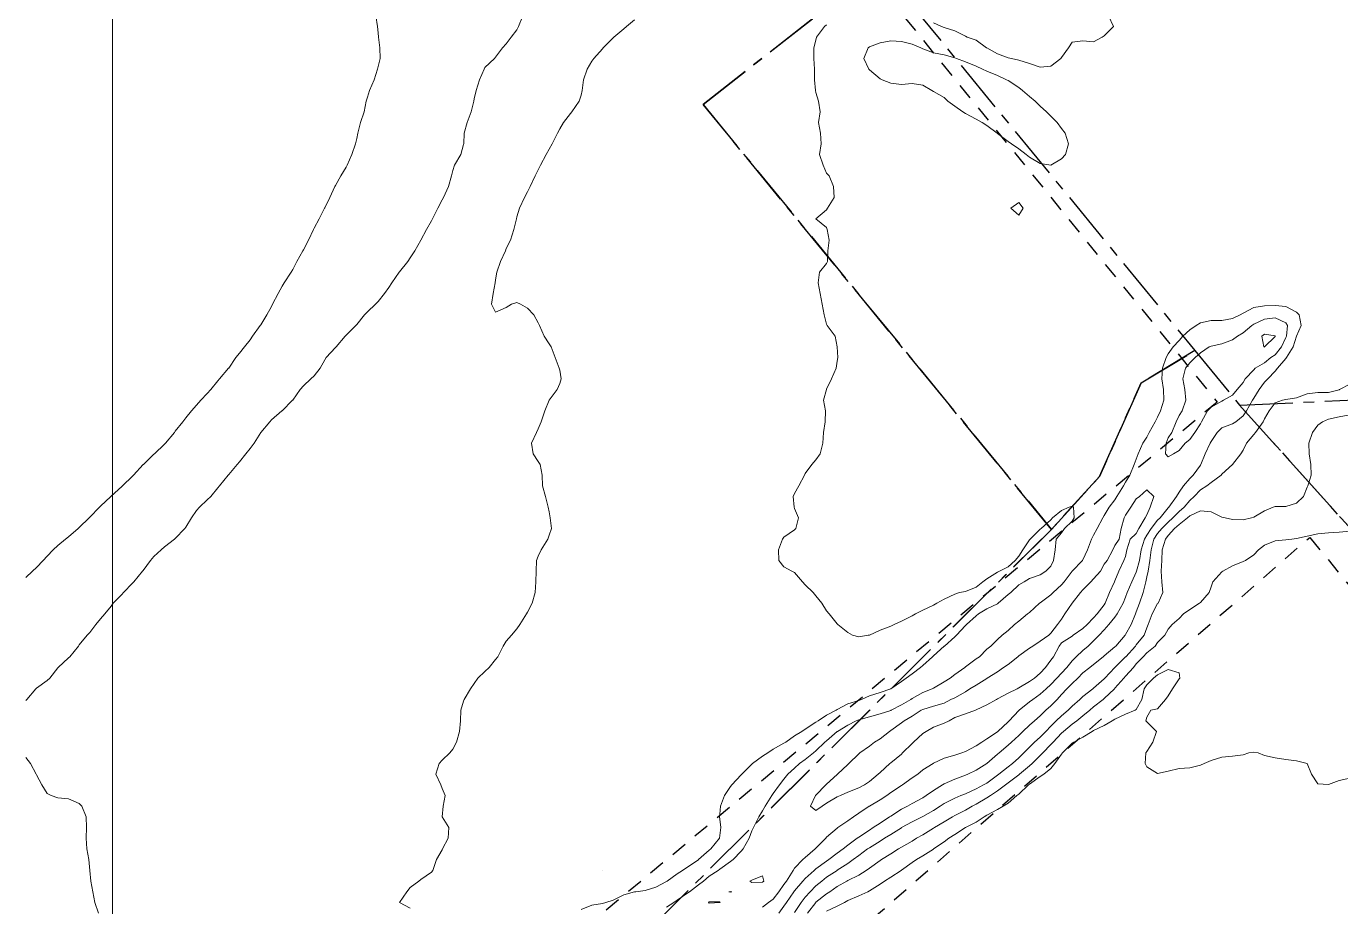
# Model space of a CAD drawing. Header units: centimetres. Extents: x 0 to 642158, y -847 to 649707.
# Drawn here: x 616462.8 to 616524.3, y 620902.5 to 620943.8 of the extents above; entities that cross this region are included whole.
import ezdxf

# ---------------------------------------------------------------- set-up
doc = ezdxf.new("R2010")
doc.units = ezdxf.units.CM
doc.header["$MEASUREMENT"] = 0
doc.linetypes.add('CENTERX2', pattern=[4, 2.5, -0.5, 0.5, -0.5])
doc.linetypes.add('JIS_02_0.7', pattern=[1.35, 0.75, -0.6])
for name, color, linetype, lineweight in [('MEV_grille', 254, 'Continuous', 9), ('WAL_parcellaire agricole', 7, 'JIS_02_0.7', 25), ('WAL_topographie 0.5', 253, 'Continuous', 20)]:
    doc.layers.add(name, color=color, linetype=linetype, lineweight=lineweight)
doc.layers.add('SPW_parcellaire cadastral', color=7, linetype='CENTERX2', lineweight=25, true_color=0xff0542)

# ---------------------------------------------------------------- blocks, each defined once
blk = doc.blocks.new('*U112')
at = {"layer": 'MEV_grille', "transparency": 33554687}
blk.add_lwpolyline([(0, 1825.476), (0, -1825.476)], dxfattribs=at)
blk = doc.blocks.new('*U113')
at = {"layer": 'MEV_grille', "color": 0, "linetype": 'ByBlock', "lineweight": -2, "transparency": 16777216}
blk.add_blockref('*U112', (1100, 0), dxfattribs=at)

msp = doc.modelspace()

# ---------------------------------------------------------------- linework, layer by layer
at = {"layer": 'SPW_parcellaire cadastral'}
for points in [[(616458.694, 621000.568), (616463.931, 620994.483), (616470.58, 620986.06), (616476.315, 620978.815), (616481.017, 620972.962), (616487.197, 620965.438), (616492.788, 620958.759), (616498.264, 620952.334), (616502.738, 620946.566), (616494.462, 620940.098), (616510.776, 620920.208), (616480.649, 620890.269), (616444.846, 620858.824), (616328.319, 620999.221)], [(616504.006, 620945.019), (616517.495, 620928.574), (616514.975, 620927.068), (616513.032, 620922.683), (616510.776, 620920.208), (616494.462, 620940.098), (616502.738, 620946.566), (616504.006, 620945.019)], [(616510.219, 620779.234), (616444.846, 620858.824), (616480.649, 620890.269), (616510.776, 620920.208), (616513.032, 620922.683), (616514.975, 620927.068), (616517.495, 620928.574), (616519.586, 620926.023), (616526.18, 620918.693)], [(616561.036, 620920.5), (616552.799, 620920.063), (616526.18, 620918.693), (616519.586, 620926.023), (616560.62, 620927.876), (616560.685, 620926.725), (616561.036, 620920.5)]]:
    msp.add_lwpolyline(points, dxfattribs=at)
at = {"layer": 'WAL_parcellaire agricole'}
for points in [[(616324.031, 621000.478), (616269.31, 620938.403), (616268.869, 620960.806), (616335.692, 621044.813), (616332.483, 621048.937), (616345.106, 621065.188), (616375.352, 621102.317), (616518.538, 620926.168), (616439.713, 620860.66), (616324.031, 621000.478)], [(616522.872, 620919.836), (616570.045, 620862.342), (616614.184, 620807.747), (616630.186, 620791.249), (616643.887, 620779.851), (616659.086, 620770.25), (616672.756, 620763.502), (616687.347, 620758.574), (616702.897, 620754.946), (616721.847, 620753.578), (616739.047, 620754.39), (616761.889, 620757.698), (616804.495, 620698.671), (616831, 620661.774), (616849.652, 620636.377), (616803.656, 620609.121), (616749.161, 620575.115), (616713.413, 620554.761), (616697.581, 620546.526), (616688.913, 620558.859), (616551.728, 620726.674), (616446.381, 620851.161), (616490.176, 620891.332), (616522.872, 620919.836)]]:
    msp.add_lwpolyline(points, dxfattribs=at)
at = {"layer": 'WAL_topographie 0.5'}
for points in [[(616486.025, 620944.25), (616485.82, 620943.75), (616485.75, 620943.596), (616485.485, 620943.25), (616485.25, 620942.934), (616485.066, 620942.75), (616484.75, 620942.306), (616484.694, 620942.25), (616484.25, 620941.821), (616484.206, 620941.75), (616483.995, 620941.25), (616483.845, 620940.75), (616483.75, 620940.357), (616483.729, 620940.25), (616483.601, 620939.75), (616483.419, 620939.25), (616483.285, 620938.75), (616483.256, 620938.25), (616483.25, 620938.219), (616483.123, 620937.75), (616482.827, 620937.25), (616482.75, 620937.011), (616482.69, 620936.75), (616482.546, 620936.25), (616482.314, 620935.75), (616482.25, 620935.632), (616482.042, 620935.25), (616481.801, 620934.75), (616481.75, 620934.652), (616481.516, 620934.25), (616481.25, 620933.75), (616481.25, 620933.75), (616480.973, 620933.25), (616480.75, 620932.912), (616480.633, 620932.75), (616480.25, 620932.27), (616480.236, 620932.25), (616479.892, 620931.75), (616479.75, 620931.535), (616479.541, 620931.25), (616479.25, 620930.875), (616479.122, 620930.75), (616478.75, 620930.393), (616478.607, 620930.25), (616478.25, 620929.792), (616478.211, 620929.75), (616477.75, 620929.303), (616477.708, 620929.25), (616477.281, 620928.75), (616477.25, 620928.715), (616476.816, 620928.25), (616476.75, 620928.152), (616476.527, 620927.75), (616476.25, 620927.401), (616476.093, 620927.25), (616475.75, 620926.926), (616475.604, 620926.75), (616475.25, 620926.258), (616475.242, 620926.25), (616474.75, 620925.758), (616474.741, 620925.75), (616474.25, 620925.332), (616474.17, 620925.25), (616473.75, 620924.75), (616473.75, 620924.75), (616473.443, 620924.25), (616473.25, 620924), (616473.06, 620923.75), (616472.75, 620923.371), (616472.65, 620923.25), (616472.25, 620922.783), (616472.222, 620922.75), (616471.817, 620922.25), (616471.75, 620922.157), (616471.412, 620921.75), (616471.25, 620921.588), (616470.889, 620921.25), (616470.75, 620921.087), (616470.51, 620920.75), (616470.25, 620920.308), (616470.203, 620920.25), (616469.75, 620919.779), (616469.708, 620919.75), (616469.25, 620919.399), (616469.083, 620919.25), (616468.75, 620918.946), (616468.592, 620918.75), (616468.25, 620918.286), (616468.221, 620918.25), (616467.806, 620917.75), (616467.75, 620917.692), (616467.328, 620917.25), (616467.25, 620917.165), (616466.845, 620916.75), (616466.75, 620916.621), (616466.455, 620916.25), (616466.25, 620916.015), (616466.036, 620915.75), (616465.75, 620915.375), (616465.621, 620915.25), (616465.25, 620914.808), (616465.214, 620914.75), (616464.806, 620914.25), (616464.75, 620914.202), (616464.263, 620913.75), (616464.25, 620913.733), (616463.878, 620913.25), (616463.75, 620913.139), (616463.25, 620912.77), (616463.223, 620912.75), (616462.792, 620912.25), (616462.75, 620912.196)], [(616479.147, 620944.25), (616479.216, 620943.75), (616479.25, 620943.45), (616479.27, 620943.25), (616479.336, 620942.75), (616479.343, 620942.25), (616479.25, 620941.868), (616479.224, 620941.75), (616479.06, 620941.25), (616478.851, 620940.75), (616478.75, 620940.446), (616478.693, 620940.25), (616478.587, 620939.75), (616478.428, 620939.25), (616478.302, 620938.75), (616478.25, 620938.5), (616478.183, 620938.25), (616478.016, 620937.75), (616477.806, 620937.25), (616477.75, 620937.164), (616477.509, 620936.75), (616477.25, 620936.305), (616477.222, 620936.25), (616476.985, 620935.75), (616476.75, 620935.266), (616476.742, 620935.25), (616476.488, 620934.75), (616476.25, 620934.302), (616476.221, 620934.25), (616475.982, 620933.75), (616475.75, 620933.299), (616475.724, 620933.25), (616475.446, 620932.75), (616475.25, 620932.37), (616475.176, 620932.25), (616474.846, 620931.75), (616474.75, 620931.591), (616474.565, 620931.25), (616474.306, 620930.75), (616474.25, 620930.644), (616474.038, 620930.25), (616473.75, 620929.787), (616473.725, 620929.75), (616473.37, 620929.25), (616473.25, 620929.082), (616472.988, 620928.75), (616472.75, 620928.455), (616472.583, 620928.25), (616472.25, 620927.762), (616472.241, 620927.75), (616471.821, 620927.25), (616471.75, 620927.166), (616471.413, 620926.75), (616471.25, 620926.574), (616470.948, 620926.25), (616470.75, 620926.024), (616470.51, 620925.75), (616470.25, 620925.432), (616470.102, 620925.25), (616469.75, 620924.803), (616469.71, 620924.75), (616469.294, 620924.25), (616469.25, 620924.205), (616468.773, 620923.75), (616468.75, 620923.728), (616468.261, 620923.25), (616468.25, 620923.238), (616467.796, 620922.75), (616467.75, 620922.702), (616467.283, 620922.25), (616467.25, 620922.219), (616466.75, 620921.769), (616466.73, 620921.75), (616466.25, 620921.291), (616466.209, 620921.25), (616465.75, 620920.78), (616465.72, 620920.75), (616465.25, 620920.29), (616465.207, 620920.25), (616464.75, 620919.858), (616464.61, 620919.75), (616464.25, 620919.457), (616464.03, 620919.25), (616463.75, 620918.961), (616463.561, 620918.75), (616463.25, 620918.428), (616463.057, 620918.25), (616462.75, 620917.961)], [(616491.25, 620944.058), (616490.886, 620943.75), (616490.75, 620943.636), (616490.281, 620943.25), (616490.25, 620943.219), (616489.788, 620942.75), (616489.75, 620942.701), (616489.353, 620942.25), (616489.25, 620942.117), (616489.044, 620941.75), (616488.868, 620941.25), (616488.804, 620940.75), (616488.75, 620940.533), (616488.662, 620940.25), (616488.313, 620939.75), (616488.25, 620939.67), (616487.924, 620939.25), (616487.75, 620938.959), (616487.654, 620938.75), (616487.405, 620938.25), (616487.25, 620938.004), (616487.114, 620937.75), (616486.851, 620937.25), (616486.75, 620937.042), (616486.606, 620936.75), (616486.374, 620936.25), (616486.25, 620936.011), (616486.108, 620935.75), (616485.872, 620935.25), (616485.75, 620934.833), (616485.728, 620934.75), (616485.599, 620934.25), (616485.443, 620933.75), (616485.25, 620933.35), (616485.205, 620933.25), (616484.976, 620932.75), (616484.801, 620932.25), (616484.75, 620931.893), (616484.729, 620931.75), (616484.632, 620931.25), (616484.554, 620930.75), (616484.75, 620930.383), (616485.25, 620930.596), (616485.5, 620930.75), (616485.75, 620930.833), (616485.917, 620930.75), (616486.25, 620930.559), (616486.545, 620930.25), (616486.75, 620929.875), (616486.806, 620929.75), (616487.019, 620929.25), (616487.25, 620928.897), (616487.35, 620928.75), (616487.546, 620928.25), (616487.731, 620927.75), (616487.75, 620927.666), (616487.819, 620927.25), (616487.75, 620927.042), (616487.625, 620926.75), (616487.25, 620926.25), (616487.25, 620926.25), (616487.05, 620925.75), (616486.879, 620925.25), (616486.75, 620924.917), (616486.659, 620924.75), (616486.434, 620924.25), (616486.515, 620923.75), (616486.75, 620923.387), (616486.838, 620923.25), (616486.93, 620922.75), (616486.953, 620922.25), (616487.083, 620921.75), (616487.21, 620921.25), (616487.25, 620921.036), (616487.311, 620920.75), (616487.367, 620920.25), (616487.25, 620919.932), (616487.196, 620919.75), (616486.882, 620919.25), (616486.75, 620918.956), (616486.669, 620918.75), (616486.65, 620918.25), (616486.639, 620917.75), (616486.609, 620917.25), (616486.458, 620916.75), (616486.25, 620916.333), (616486.203, 620916.25), (616485.887, 620915.75), (616485.75, 620915.56), (616485.493, 620915.25), (616485.25, 620914.976), (616485.104, 620914.75), (616484.859, 620914.25), (616484.75, 620914.111), (616484.448, 620913.75), (616484.25, 620913.557), (616483.921, 620913.25), (616483.75, 620913), (616483.579, 620912.75), (616483.279, 620912.25), (616483.25, 620912.173), (616483.128, 620911.75), (616483.098, 620911.25), (616483.061, 620910.75), (616482.921, 620910.25), (616482.75, 620909.917), (616482.61, 620909.75), (616482.25, 620909.404), (616482.112, 620909.25), (616481.95, 620908.75), (616482.181, 620908.25), (616482.25, 620908.083), (616482.393, 620907.75), (616482.287, 620907.25), (616482.25, 620906.75), (616482.563, 620906.25), (616482.521, 620905.75), (616482.269, 620905.25), (616482.25, 620905.212), (616481.989, 620904.75), (616481.808, 620904.25), (616481.75, 620904.162), (616481.25, 620903.817), (616481.15, 620903.75), (616480.75, 620903.442), (616480.594, 620903.25), (616480.25, 620902.75), (616480.75, 620902.481)], [(616513.455, 620944.25), (616513.69, 620943.75), (616513.25, 620943.31), (616513.158, 620943.25), (616512.75, 620943.03), (616512.25, 620943.077), (616511.75, 620943.011), (616511.582, 620942.75), (616511.25, 620942.288), (616511.219, 620942.25), (616510.75, 620941.887), (616510.25, 620941.838), (616509.75, 620942.011), (616509.25, 620942.174), (616508.906, 620942.25), (616508.75, 620942.286), (616508.25, 620942.459), (616507.75, 620942.742), (616507.735, 620942.75), (616507.25, 620943.101), (616506.836, 620943.25), (616506.75, 620943.295), (616506.25, 620943.546), (616505.75, 620943.702), (616505.621, 620943.75), (616505.25, 620943.913)], [(616500.25, 620943.826), (616500.154, 620943.75), (616499.779, 620943.25), (616499.75, 620943.107), (616499.644, 620942.75), (616499.643, 620942.25), (616499.685, 620941.75), (616499.689, 620941.25), (616499.724, 620940.75), (616499.75, 620940.65), (616499.864, 620940.25), (616499.946, 620939.75), (616499.87, 620939.25), (616499.958, 620938.75), (616499.99, 620938.25), (616499.923, 620937.75), (616500.095, 620937.25), (616500.25, 620936.875), (616500.365, 620936.75), (616500.566, 620936.25), (616500.603, 620935.75), (616500.283, 620935.25), (616500.25, 620935.167), (616499.75, 620934.75), (616500.25, 620934.333), (616500.279, 620934.25), (616500.375, 620933.75), (616500.306, 620933.25), (616500.286, 620932.75), (616500.25, 620932.65), (616499.917, 620932.25), (616499.85, 620931.75), (616499.944, 620931.25), (616500.04, 620930.75), (616500.129, 620930.25), (616500.25, 620929.812), (616500.279, 620929.75), (616500.655, 620929.25), (616500.75, 620928.75), (616500.75, 620928.75), (616500.778, 620928.25), (616500.75, 620928.083), (616500.703, 620927.75), (616500.471, 620927.25), (616500.25, 620926.771), (616500.239, 620926.75), (616500.103, 620926.25), (616500.203, 620925.75), (616500.176, 620925.25), (616500.107, 620924.75), (616500.077, 620924.25), (616499.954, 620923.75), (616499.75, 620923.46), (616499.55, 620923.25), (616499.25, 620922.821), (616499.213, 620922.75), (616498.946, 620922.25), (616498.75, 620921.883), (616498.676, 620921.75), (616498.726, 620921.25), (616498.75, 620921.188), (616498.925, 620920.75), (616498.809, 620920.25), (616498.75, 620920.191), (616498.25, 620919.85), (616498.185, 620919.75), (616498, 620919.25), (616498.013, 620918.75), (616498.25, 620918.45), (616498.625, 620918.25), (616498.75, 620918.191), (616499.125, 620917.75), (616499.25, 620917.618), (616499.618, 620917.25), (616499.75, 620917.094), (616500.025, 620916.75), (616500.25, 620916.404), (616500.375, 620916.25), (616500.75, 620915.788), (616500.778, 620915.75), (616501.25, 620915.38), (616501.464, 620915.25), (616501.75, 620915.184), (616502.194, 620915.25), (616502.25, 620915.261), (616502.75, 620915.496), (616503.25, 620915.677), (616503.407, 620915.75), (616503.75, 620915.915), (616504.25, 620916.159), (616504.412, 620916.25), (616504.75, 620916.429), (616505.25, 620916.668), (616505.417, 620916.75), (616505.75, 620916.939), (616506.25, 620917.181), (616506.479, 620917.25), (616506.75, 620917.308), (616507.25, 620917.5), (616507.561, 620917.75), (616507.75, 620917.895), (616508.25, 620918.202), (616508.35, 620918.25), (616508.75, 620918.459), (616509.078, 620918.75), (616509.25, 620918.959), (616509.435, 620919.25), (616509.75, 620919.716), (616509.786, 620919.75), (616510.25, 620920.219), (616510.298, 620920.25), (616510.75, 620920.651), (616510.819, 620920.75), (616511.25, 620921.087), (616511.612, 620921.25), (616511.75, 620921.303), (616511.803, 620921.25), (616511.842, 620920.75), (616511.75, 620920.596), (616511.39, 620920.25), (616511.25, 620920.054), (616510.998, 620919.75), (616510.957, 620919.25), (616510.871, 620918.75), (616510.75, 620918.491), (616510.522, 620918.25), (616510.25, 620918.081), (616509.75, 620917.916), (616509.5, 620917.75), (616509.25, 620917.609), (616508.874, 620917.25), (616508.75, 620917.157), (616508.29, 620916.75), (616508.25, 620916.724), (616507.75, 620916.495), (616507.364, 620916.25), (616507.25, 620916.169), (616506.792, 620915.75), (616506.75, 620915.707), (616506.33, 620915.25), (616506.25, 620915.175), (616505.763, 620914.75), (616505.75, 620914.739), (616505.25, 620914.295), (616505.206, 620914.25), (616504.75, 620913.844), (616504.646, 620913.75), (616504.25, 620913.455), (616503.976, 620913.25), (616503.75, 620913.085), (616503.261, 620912.75), (616503.25, 620912.744), (616502.75, 620912.573), (616502.25, 620912.411), (616501.888, 620912.25), (616501.75, 620912.205), (616501.25, 620912.039), (616500.75, 620911.785), (616500.69, 620911.75), (616500.25, 620911.519), (616499.848, 620911.25), (616499.75, 620911.185), (616499.25, 620910.863), (616499.091, 620910.75), (616498.75, 620910.54), (616498.337, 620910.25), (616498.25, 620910.196), (616497.75, 620909.922), (616497.495, 620909.75), (616497.25, 620909.591), (616496.78, 620909.25), (616496.75, 620909.224), (616496.274, 620908.75), (616496.25, 620908.724), (616495.812, 620908.25), (616495.75, 620908.175), (616495.464, 620907.75), (616495.286, 620907.25), (616495.25, 620906.881), (616495.235, 620906.75), (616495.25, 620906.639), (616495.291, 620906.25), (616495.25, 620905.875), (616495.229, 620905.75), (616494.826, 620905.25), (616494.75, 620905.188), (616494.254, 620904.75), (616494.25, 620904.747), (616493.75, 620904.413), (616493.5, 620904.25), (616493.25, 620904.094), (616492.782, 620903.75), (616492.75, 620903.73), (616492.25, 620903.456), (616491.75, 620903.311), (616491.311, 620903.25), (616491.25, 620903.242), (616490.75, 620903.096), (616490.25, 620902.857), (616489.915, 620902.75), (616489.75, 620902.702), (616489.25, 620902.613), (616488.75, 620902.419)], [(616511.25, 620937.551), (616511.439, 620937.75), (616511.568, 620938.25), (616511.412, 620938.75), (616511.25, 620938.974), (616511.052, 620939.25), (616510.75, 620939.552), (616510.542, 620939.75), (616510.25, 620940.011), (616510.008, 620940.25), (616509.75, 620940.466), (616509.416, 620940.75), (616509.25, 620940.893), (616508.75, 620941.211), (616508.68, 620941.25), (616508.25, 620941.446), (616507.75, 620941.656), (616507.55, 620941.75), (616507.25, 620941.889), (616506.75, 620942.088), (616506.338, 620942.25), (616506.25, 620942.286), (616505.75, 620942.413), (616505.25, 620942.511), (616504.75, 620942.708), (616504.654, 620942.75), (616504.25, 620942.916), (616503.75, 620943.039), (616503.25, 620943.073), (616502.75, 620942.989), (616502.25, 620942.79), (616502.196, 620942.75), (616501.989, 620942.25), (616502.225, 620941.75), (616502.25, 620941.724), (616502.75, 620941.3), (616502.856, 620941.25), (616503.25, 620941.093), (616503.75, 620941.025), (616504.25, 620941.074), (616504.75, 620940.994), (616505.173, 620940.75), (616505.25, 620940.71), (616505.75, 620940.418), (616505.92, 620940.25), (616506.25, 620940.011), (616506.633, 620939.75), (616506.75, 620939.678), (616507.25, 620939.414), (616507.537, 620939.25), (616507.75, 620939.112), (616508.231, 620938.75), (616508.25, 620938.735), (616508.75, 620938.364), (616508.909, 620938.25), (616509.25, 620938.013), (616509.598, 620937.75), (616509.75, 620937.629), (616510.25, 620937.339), (616510.75, 620937.259), (616511.25, 620937.551)], [(616509.45, 620935.25), (616509.25, 620934.917), (616508.868, 620935.25), (616509.25, 620935.505), (616509.45, 620935.25)], [(616497.25, 620902.519), (616497.535, 620902.75), (616497.75, 620902.908), (616498.019, 620903.25), (616498.25, 620903.586), (616498.363, 620903.75), (616498.684, 620904.25), (616498.75, 620904.351), (616499.139, 620904.75), (616499.25, 620904.855), (616499.71, 620905.25), (616499.75, 620905.287), (616500.206, 620905.75), (616500.25, 620905.796), (616500.75, 620906.228), (616500.782, 620906.25), (616501.25, 620906.571), (616501.508, 620906.75), (616501.75, 620906.919), (616502.243, 620907.25), (616502.25, 620907.254), (616502.75, 620907.549), (616503.071, 620907.75), (616503.25, 620907.886), (616503.75, 620908.225), (616503.795, 620908.25), (616504.25, 620908.575), (616504.513, 620908.75), (616504.75, 620908.962), (616505.231, 620909.25), (616505.25, 620909.261), (616505.75, 620909.495), (616506.25, 620909.644), (616506.582, 620909.75), (616506.75, 620909.811), (616507.25, 620910.07), (616507.516, 620910.25), (616507.75, 620910.408), (616508.25, 620910.732), (616508.273, 620910.75), (616508.75, 620911.203), (616508.795, 620911.25), (616509.25, 620911.731), (616509.27, 620911.75), (616509.75, 620912.131), (616509.899, 620912.25), (616510.25, 620912.497), (616510.537, 620912.75), (616510.75, 620912.954), (616511.028, 620913.25), (616511.25, 620913.486), (616511.499, 620913.75), (616511.75, 620914.062), (616511.929, 620914.25), (616512.25, 620914.546), (616512.495, 620914.75), (616512.75, 620914.985), (616513.008, 620915.25), (616513.25, 620915.513), (616513.459, 620915.75), (616513.75, 620916.096), (616513.86, 620916.25), (616514.134, 620916.75), (616514.25, 620917.036), (616514.33, 620917.25), (616514.538, 620917.75), (616514.75, 620918.21), (616514.764, 620918.25), (616514.893, 620918.75), (616514.978, 620919.25), (616515.132, 620919.75), (616515.25, 620919.941), (616515.444, 620920.25), (616515.75, 620920.634), (616515.864, 620920.75), (616516.25, 620921.224), (616516.275, 620921.25), (616516.629, 620921.75), (616516.75, 620921.946), (616516.958, 620922.25), (616517.25, 620922.591), (616517.412, 620922.75), (616517.75, 620923.209), (616517.779, 620923.25), (616517.979, 620923.75), (616518.21, 620924.25), (616518.25, 620924.327), (616518.532, 620924.75), (616518.75, 620924.956), (616519.25, 620925.149), (616519.408, 620925.25), (616519.75, 620925.519), (616519.916, 620925.75), (616520.189, 620926.25), (616520.25, 620926.349), (616520.505, 620926.75), (616520.75, 620927.096), (616520.91, 620927.25), (616521.25, 620927.617), (616521.366, 620927.75), (616521.75, 620928.209), (616521.78, 620928.25), (616522.096, 620928.75), (616522.248, 620929.25), (616522.25, 620929.257), (616522.465, 620929.75), (616522.374, 620930.25), (616522.25, 620930.383), (616521.75, 620930.637), (616521.25, 620930.684), (616520.75, 620930.673), (616520.25, 620930.589), (616519.75, 620930.331), (616519.609, 620930.25), (616519.25, 620930.075), (616518.75, 620929.993), (616518.25, 620929.98), (616517.75, 620929.869), (616517.559, 620929.75), (616517.25, 620929.553), (616516.933, 620929.25), (616516.75, 620929.053), (616516.472, 620928.75), (616516.25, 620928.422), (616516.142, 620928.25), (616515.971, 620927.75), (616515.946, 620927.25), (616516.023, 620926.75), (616516.041, 620926.25), (616515.88, 620925.75), (616515.75, 620925.459), (616515.631, 620925.25), (616515.36, 620924.75), (616515.25, 620924.532), (616515.059, 620924.25), (616514.843, 620923.75), (616514.75, 620923.494), (616514.652, 620923.25), (616514.443, 620922.75), (616514.25, 620922.421), (616514.157, 620922.25), (616513.841, 620921.75), (616513.75, 620921.591), (616513.475, 620921.25), (616513.25, 620920.856), (616513.185, 620920.75), (616512.913, 620920.25), (616512.75, 620919.932), (616512.652, 620919.75), (616512.463, 620919.25), (616512.25, 620918.791), (616512.228, 620918.75), (616511.75, 620918.252), (616511.749, 620918.25), (616511.369, 620917.75), (616511.25, 620917.613), (616510.854, 620917.25), (616510.75, 620917.148), (616510.25, 620916.776), (616510.213, 620916.75), (616509.75, 620916.321), (616509.657, 620916.25), (616509.25, 620915.906), (616509.048, 620915.75), (616508.75, 620915.473), (616508.475, 620915.25), (616508.25, 620915.047), (616507.933, 620914.75), (616507.75, 620914.597), (616507.403, 620914.25), (616507.25, 620914.142), (616506.75, 620913.772), (616506.723, 620913.75), (616506.25, 620913.415), (616506.04, 620913.25), (616505.75, 620913.075), (616505.25, 620912.782), (616505.198, 620912.75), (616504.75, 620912.568), (616504.25, 620912.294), (616504.185, 620912.25), (616503.75, 620911.998), (616503.275, 620911.75), (616503.25, 620911.736), (616502.75, 620911.574), (616502.25, 620911.44), (616501.75, 620911.3), (616501.629, 620911.25), (616501.25, 620911.051), (616500.76, 620910.75), (616500.75, 620910.742), (616500.25, 620910.313), (616500.17, 620910.25), (616499.75, 620909.836), (616499.635, 620909.75), (616499.25, 620909.437), (616498.985, 620909.25), (616498.75, 620909.032), (616498.432, 620908.75), (616498.25, 620908.519), (616498.04, 620908.25), (616497.75, 620907.841), (616497.688, 620907.75), (616497.364, 620907.25), (616497.25, 620907.036), (616497.077, 620906.75), (616496.827, 620906.25), (616496.75, 620906.098), (616496.626, 620905.75), (616496.344, 620905.25), (616496.25, 620905.153), (616495.871, 620904.75), (616495.75, 620904.657), (616495.25, 620904.306), (616495.172, 620904.25), (616494.75, 620903.976), (616494.482, 620903.75), (616494.25, 620903.575), (616493.83, 620903.25), (616493.75, 620903.191), (616493.25, 620902.857), (616493.094, 620902.75), (616492.75, 620902.52)], [(616516.25, 620923.61), (616516.488, 620923.75), (616516.75, 620923.903), (616517.035, 620924.25), (616517.25, 620924.42), (616517.498, 620924.75), (616517.75, 620925.145), (616517.801, 620925.25), (616518.08, 620925.75), (616518.25, 620925.922), (616518.75, 620926.207), (616518.837, 620926.25), (616519.25, 620926.486), (616519.466, 620926.75), (616519.75, 620927.089), (616519.85, 620927.25), (616520.25, 620927.675), (616520.322, 620927.75), (616520.75, 620928.008), (616521.056, 620928.25), (616521.25, 620928.381), (616521.557, 620928.75), (616521.75, 620929.184), (616521.779, 620929.25), (616521.832, 620929.75), (616521.75, 620929.88), (616521.25, 620930.111), (616520.75, 620930.053), (616520.25, 620929.817), (616520.158, 620929.75), (616519.75, 620929.408), (616519.491, 620929.25), (616519.25, 620929.075), (616518.75, 620928.901), (616518.25, 620928.789), (616518.17, 620928.75), (616517.75, 620928.477), (616517.507, 620928.25), (616517.25, 620928.006), (616517.047, 620927.75), (616516.928, 620927.25), (616517.027, 620926.75), (616517.072, 620926.25), (616516.895, 620925.75), (616516.75, 620925.535), (616516.621, 620925.25), (616516.411, 620924.75), (616516.25, 620924.487), (616516.144, 620924.25), (616516.12, 620923.75), (616516.25, 620923.61)], [(616520.75, 620928.744), (616520.76, 620928.75), (616521.25, 620929.24), (616521.254, 620929.25), (616521.25, 620929.261), (616520.75, 620929.338), (616520.636, 620929.25), (616520.722, 620928.75), (616520.75, 620928.744)], [(616498.007, 620902.25), (616498.25, 620902.579), (616498.369, 620902.75), (616498.716, 620903.25), (616498.75, 620903.298), (616499.132, 620903.75), (616499.25, 620903.874), (616499.673, 620904.25), (616499.75, 620904.315), (616500.25, 620904.682), (616500.356, 620904.75), (616500.75, 620905.047), (616501.021, 620905.25), (616501.25, 620905.436), (616501.681, 620905.75), (616501.75, 620905.799), (616502.25, 620906.138), (616502.434, 620906.25), (616502.75, 620906.464), (616503.191, 620906.75), (616503.25, 620906.789), (616503.75, 620907.107), (616504.031, 620907.25), (616504.25, 620907.373), (616504.75, 620907.644), (616504.915, 620907.75), (616505.25, 620907.983), (616505.674, 620908.25), (616505.75, 620908.297), (616506.25, 620908.523), (616506.75, 620908.704), (616506.858, 620908.75), (616507.25, 620908.94), (616507.75, 620909.25), (616507.75, 620909.25), (616508.25, 620909.685), (616508.324, 620909.75), (616508.75, 620910.11), (616508.901, 620910.25), (616509.25, 620910.567), (616509.445, 620910.75), (616509.75, 620911.038), (616509.991, 620911.25), (616510.25, 620911.482), (616510.522, 620911.75), (616510.75, 620911.957), (616511.041, 620912.25), (616511.25, 620912.476), (616511.503, 620912.75), (616511.75, 620913.003), (616512.015, 620913.25), (616512.25, 620913.487), (616512.581, 620913.75), (616512.75, 620913.884), (616513.198, 620914.25), (616513.25, 620914.295), (616513.75, 620914.716), (616513.785, 620914.75), (616514.228, 620915.25), (616514.25, 620915.281), (616514.504, 620915.75), (616514.709, 620916.25), (616514.75, 620916.354), (616514.895, 620916.75), (616515.066, 620917.25), (616515.196, 620917.75), (616515.25, 620917.986), (616515.302, 620918.25), (616515.386, 620918.75), (616515.439, 620919.25), (616515.575, 620919.75), (616515.75, 620920.01), (616515.953, 620920.25), (616516.25, 620920.55), (616516.467, 620920.75), (616516.75, 620921.045), (616516.987, 620921.25), (616517.25, 620921.567), (616517.454, 620921.75), (616517.75, 620922.062), (616518.05, 620922.25), (616518.25, 620922.403), (616518.722, 620922.75), (616518.75, 620922.789), (616519.25, 620923.25), (616519.25, 620923.25), (616519.64, 620923.75), (616519.75, 620923.912), (616519.908, 620924.25), (616520.25, 620924.651), (616520.326, 620924.75), (616520.692, 620925.25), (616520.75, 620925.378), (616520.974, 620925.75), (616521.25, 620926.129), (616521.604, 620926.25), (616521.75, 620926.283), (616522.25, 620926.362), (616522.75, 620926.556), (616523.25, 620926.609), (616523.75, 620926.622), (616524.25, 620926.745), (616524.264, 620926.75), (616524.75, 620927.009)], [(616498.75, 620902.281), (616499.065, 620902.75), (616499.25, 620902.992), (616499.479, 620903.25), (616499.75, 620903.523), (616500.026, 620903.75), (616500.25, 620903.923), (616500.746, 620904.25), (616500.75, 620904.253), (616501.25, 620904.576), (616501.499, 620904.75), (616501.75, 620904.947), (616502.163, 620905.25), (616502.25, 620905.309), (616502.75, 620905.621), (616502.955, 620905.75), (616503.25, 620905.932), (616503.75, 620906.245), (616503.76, 620906.25), (616504.25, 620906.516), (616504.72, 620906.75), (616504.75, 620906.764), (616505.25, 620907.052), (616505.559, 620907.25), (616505.75, 620907.38), (616506.25, 620907.632), (616506.541, 620907.75), (616506.75, 620907.834), (616507.25, 620908.063), (616507.601, 620908.25), (616507.75, 620908.338), (616508.25, 620908.7), (616508.318, 620908.75), (616508.75, 620909.093), (616508.954, 620909.25), (616509.25, 620909.517), (616509.491, 620909.75), (616509.75, 620910.009), (616509.991, 620910.25), (616510.25, 620910.49), (616510.51, 620910.75), (616510.75, 620910.991), (616511.005, 620911.25), (616511.25, 620911.489), (616511.566, 620911.75), (616511.75, 620911.929), (616512.105, 620912.25), (616512.25, 620912.387), (616512.717, 620912.75), (616512.75, 620912.775), (616513.25, 620913.211), (616513.284, 620913.25), (616513.75, 620913.749), (616513.751, 620913.75), (616514.25, 620914.244), (616514.256, 620914.25), (616514.708, 620914.75), (616514.75, 620914.8), (616515.114, 620915.25), (616515.25, 620915.604), (616515.309, 620915.75), (616515.491, 620916.25), (616515.75, 620916.732), (616515.767, 620916.75), (616515.986, 620917.25), (616515.941, 620917.75), (616515.914, 620918.25), (616515.95, 620918.75), (616515.969, 620919.25), (616516.11, 620919.75), (616516.25, 620919.919), (616516.543, 620920.25), (616516.75, 620920.44), (616517.147, 620920.75), (616517.25, 620920.838), (616517.75, 620921.083), (616518.25, 620921.034), (616518.75, 620920.788), (616518.911, 620920.75), (616519.25, 620920.67), (616519.75, 620920.656), (616520.146, 620920.75), (616520.25, 620920.782), (616520.75, 620921.084), (616521.161, 620921.25), (616521.25, 620921.281), (616521.75, 620921.287), (616522.25, 620921.428), (616522.574, 620921.75), (616522.75, 620922.184), (616522.778, 620922.25), (616522.94, 620922.75), (616522.927, 620923.25), (616522.851, 620923.75), (616522.834, 620924.25), (616522.998, 620924.75), (616523.25, 620925.08), (616523.477, 620925.25), (616523.75, 620925.362), (616524.25, 620925.481), (616524.75, 620925.564)], [(616499.75, 620907.058), (616500.047, 620907.25), (616500.25, 620907.387), (616500.75, 620907.684), (616500.896, 620907.75), (616501.25, 620907.912), (616501.75, 620908.105), (616502.016, 620908.25), (616502.25, 620908.407), (616502.662, 620908.75), (616502.75, 620908.827), (616503.215, 620909.25), (616503.25, 620909.28), (616503.75, 620909.695), (616503.808, 620909.75), (616504.25, 620910.19), (616504.315, 620910.25), (616504.75, 620910.66), (616504.903, 620910.75), (616505.25, 620910.954), (616505.75, 620911.145), (616505.984, 620911.25), (616506.25, 620911.404), (616506.75, 620911.582), (616507.222, 620911.75), (616507.25, 620911.764), (616507.75, 620911.999), (616508.2, 620912.25), (616508.25, 620912.281), (616508.75, 620912.542), (616509.168, 620912.75), (616509.25, 620912.794), (616509.75, 620913.084), (616509.98, 620913.25), (616510.25, 620913.484), (616510.504, 620913.75), (616510.75, 620914.081), (616510.873, 620914.25), (616511.136, 620914.75), (616511.25, 620914.895), (616511.75, 620915.213), (616511.801, 620915.25), (616512.25, 620915.563), (616512.442, 620915.75), (616512.75, 620916.063), (616512.917, 620916.25), (616513.25, 620916.684), (616513.294, 620916.75), (616513.499, 620917.25), (616513.722, 620917.75), (616513.75, 620917.794), (616513.938, 620918.25), (616514.173, 620918.75), (616514.25, 620918.934), (616514.302, 620919.25), (616514.471, 620919.75), (616514.75, 620920.018), (616514.862, 620920.25), (616515.172, 620920.75), (616515.25, 620920.897), (616515.407, 620921.25), (616515.577, 620921.75), (616515.25, 620922.054), (616514.908, 620921.75), (616514.75, 620921.641), (616514.502, 620921.25), (616514.25, 620920.881), (616514.184, 620920.75), (616514.034, 620920.25), (616513.948, 620919.75), (616513.75, 620919.456), (616513.658, 620919.25), (616513.385, 620918.75), (616513.25, 620918.577), (616513.073, 620918.25), (616512.75, 620917.889), (616512.621, 620917.75), (616512.25, 620917.374), (616512.138, 620917.25), (616511.75, 620916.754), (616511.747, 620916.75), (616511.4, 620916.25), (616511.25, 620916.004), (616511.068, 620915.75), (616510.75, 620915.351), (616510.647, 620915.25), (616510.25, 620914.978), (616509.91, 620914.75), (616509.75, 620914.656), (616509.25, 620914.295), (616509.197, 620914.25), (616508.75, 620913.892), (616508.533, 620913.75), (616508.25, 620913.544), (616507.766, 620913.25), (616507.75, 620913.236), (616507.25, 620912.919), (616506.951, 620912.75), (616506.75, 620912.601), (616506.25, 620912.327), (616506.062, 620912.25), (616505.75, 620912.08), (616505.25, 620911.94), (616504.75, 620911.785), (616504.677, 620911.75), (616504.25, 620911.471), (616503.88, 620911.25), (616503.75, 620911.15), (616503.25, 620910.788), (616503.188, 620910.75), (616502.75, 620910.413), (616502.497, 620910.25), (616502.25, 620910.064), (616501.809, 620909.75), (616501.75, 620909.696), (616501.295, 620909.25), (616501.25, 620909.202), (616500.759, 620908.75), (616500.75, 620908.739), (616500.25, 620908.29), (616500.205, 620908.25), (616499.75, 620907.773), (616499.73, 620907.75), (616499.498, 620907.25), (616499.75, 620907.058)], [(616499.351, 620902.25), (616499.742, 620902.75), (616499.75, 620902.758), (616500.25, 620903.15), (616500.405, 620903.25), (616500.75, 620903.49), (616501.193, 620903.75), (616501.25, 620903.782), (616501.75, 620904.025), (616502.106, 620904.25), (616502.25, 620904.348), (616502.75, 620904.708), (616502.816, 620904.75), (616503.25, 620905.024), (616503.611, 620905.25), (616503.75, 620905.329), (616504.25, 620905.62), (616504.459, 620905.75), (616504.75, 620905.916), (616505.25, 620906.221), (616505.294, 620906.25), (616505.75, 620906.524), (616506.138, 620906.75), (616506.25, 620906.812), (616506.75, 620907.064), (616507.071, 620907.25), (616507.25, 620907.346), (616507.75, 620907.639), (616507.918, 620907.75), (616508.25, 620907.971), (616508.621, 620908.25), (616508.75, 620908.347), (616509.25, 620908.722), (616509.283, 620908.75), (616509.75, 620909.149), (616509.867, 620909.25), (616510.25, 620909.627), (616510.369, 620909.75), (616510.75, 620910.135), (616510.858, 620910.25), (616511.25, 620910.667), (616511.341, 620910.75), (616511.75, 620911.09), (616511.962, 620911.25), (616512.25, 620911.487), (616512.569, 620911.75), (616512.75, 620911.9), (616513.204, 620912.25), (616513.25, 620912.287), (616513.731, 620912.75), (616513.75, 620912.772), (616514.162, 620913.25), (616514.25, 620913.345), (616514.615, 620913.75), (616514.75, 620913.91), (616515.065, 620914.25), (616515.25, 620914.433), (616515.627, 620914.75), (616515.75, 620914.909), (616516.082, 620915.25), (616516.25, 620915.536), (616516.424, 620915.75), (616516.75, 620916.043), (616516.964, 620916.25), (616517.25, 620916.459), (616517.715, 620916.75), (616517.75, 620916.781), (616518.165, 620917.25), (616518.25, 620917.524), (616518.328, 620917.75), (616518.75, 620918.218), (616518.796, 620918.25), (616519.25, 620918.507), (616519.75, 620918.703), (616519.859, 620918.75), (616520.25, 620919.01), (616520.467, 620919.25), (616520.75, 620919.476), (616521.25, 620919.676), (616521.75, 620919.723), (616522.028, 620919.75), (616522.25, 620919.777), (616522.75, 620919.89), (616523.25, 620920.006), (616523.75, 620920.053), (616524.25, 620920.076), (616524.75, 620920.123)], [(616500.25, 620902.346), (616500.75, 620902.576), (616501.079, 620902.75), (616501.25, 620902.841), (616501.75, 620903.052), (616502.182, 620903.25), (616502.25, 620903.284), (616502.75, 620903.608), (616502.965, 620903.75), (616503.25, 620903.933), (616503.733, 620904.25), (616503.75, 620904.261), (616504.25, 620904.612), (616504.463, 620904.75), (616504.75, 620904.93), (616505.25, 620905.248), (616505.252, 620905.25), (616505.75, 620905.579), (616505.969, 620905.75), (616506.25, 620905.932), (616506.748, 620906.25), (616506.75, 620906.251), (616507.25, 620906.503), (616507.619, 620906.75), (616507.75, 620906.827), (616508.25, 620907.093), (616508.51, 620907.25), (616508.75, 620907.388), (616509.16, 620907.75), (616509.25, 620907.819), (616509.705, 620908.25), (616509.75, 620908.286), (616510.25, 620908.637), (616510.421, 620908.75), (616510.75, 620909.018), (616510.931, 620909.25), (616511.25, 620909.681), (616511.302, 620909.75), (616511.75, 620910.2), (616511.825, 620910.25), (616512.25, 620910.489), (616512.689, 620910.75), (616512.75, 620910.79), (616513.25, 620911.031), (616513.613, 620911.25), (616513.75, 620911.324), (616514.25, 620911.563), (616514.694, 620911.75), (616514.75, 620911.781), (616515.012, 620912.25), (616515.124, 620912.75), (616515.25, 620912.935), (616515.558, 620913.25), (616515.75, 620913.396), (616516.25, 620913.644), (616516.75, 620913.5), (616516.783, 620913.25), (616516.75, 620913.218), (616516.439, 620912.75), (616516.25, 620912.417), (616516.123, 620912.25), (616515.75, 620911.808), (616515.432, 620911.75), (616515.25, 620911.417), (616515.202, 620911.25), (616515.25, 620911.208), (616515.69, 620910.75), (616515.52, 620910.25), (616515.25, 620909.815), (616515.192, 620909.75), (616515.16, 620909.25), (616515.25, 620909.098), (616515.75, 620908.775), (616516.25, 620908.891), (616516.75, 620909.02), (616517.25, 620909.048), (616517.75, 620909.166), (616517.921, 620909.25), (616518.25, 620909.39), (616518.75, 620909.553), (616519.25, 620909.601), (616519.75, 620909.656), (616520.023, 620909.75), (616520.25, 620909.787), (616520.459, 620909.75), (616520.75, 620909.629), (616521.25, 620909.514), (616521.75, 620909.44), (616522.25, 620909.38), (616522.75, 620909.25), (616522.75, 620909.25), (616522.953, 620908.75), (616523.25, 620908.301), (616523.75, 620908.27), (616524.25, 620908.45), (616524.75, 620908.571)], [(616462.75, 620909.528), (616462.964, 620909.25), (616463.234, 620908.75), (616463.25, 620908.714), (616463.5, 620908.25), (616463.75, 620907.844), (616463.938, 620907.75), (616464.25, 620907.65), (616464.75, 620907.591), (616465.25, 620907.375), (616465.375, 620907.25), (616465.578, 620906.75), (616465.598, 620906.25), (616465.58, 620905.75), (616465.614, 620905.25), (616465.699, 620904.75), (616465.75, 620904.25), (616465.75, 620904.25), (616465.794, 620903.75), (616465.89, 620903.25), (616465.986, 620902.75), (616466.158, 620902.25)], [(616489.75, 620904.25), (616489.75, 620904.25), (616489.75, 620904.25), (616489.75, 620904.25), (616489.75, 620904.25)], [(616497.25, 620903.693), (616497.317, 620903.75), (616497.25, 620903.986), (616496.75, 620903.795), (616496.647, 620903.75), (616496.75, 620903.687), (616497.25, 620903.693)], [(616495.25, 620902.746), (616495.257, 620902.75), (616495.25, 620902.782), (616494.75, 620902.771), (616494.715, 620902.75), (616494.75, 620902.713), (616495.25, 620902.746)], [(616495.75, 620903.229), (616495.815, 620903.25), (616495.75, 620903.266), (616495.664, 620903.25), (616495.75, 620903.229)]]:
    msp.add_lwpolyline(points, dxfattribs=at)

# ---------------------------------------------------------------- block references
at = {"layer": 'MEV_grille', "transparency": 33554687}
msp.add_blockref('*U113', (615366.814, 620593.644), dxfattribs=at)

doc.saveas('drawing.dxf')
